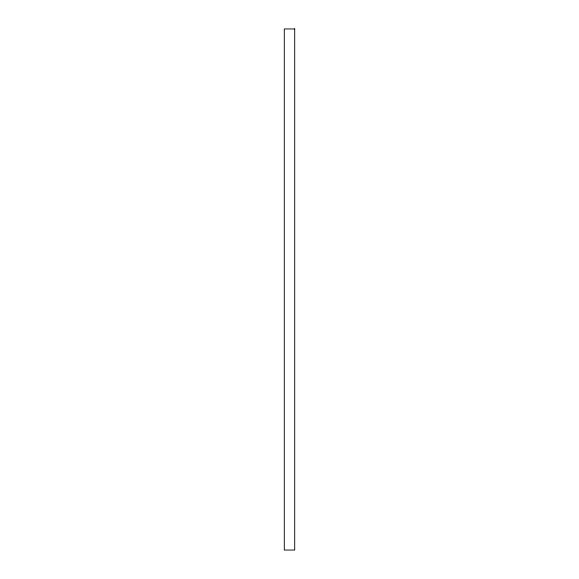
<?xml version="1.0" encoding="UTF-8"?>
<svg xmlns="http://www.w3.org/2000/svg" width="579" height="579" viewBox="0 0 579 579"><rect width="100%" height="100%" fill="white"/><g stroke="black" fill="none" stroke-linecap="round" stroke-linejoin="round"><path stroke-width="0.87" d="M294.711 28.95L284.289 28.95L284.289 550.05L294.711 550.05L294.711 28.95"/></g></svg>
